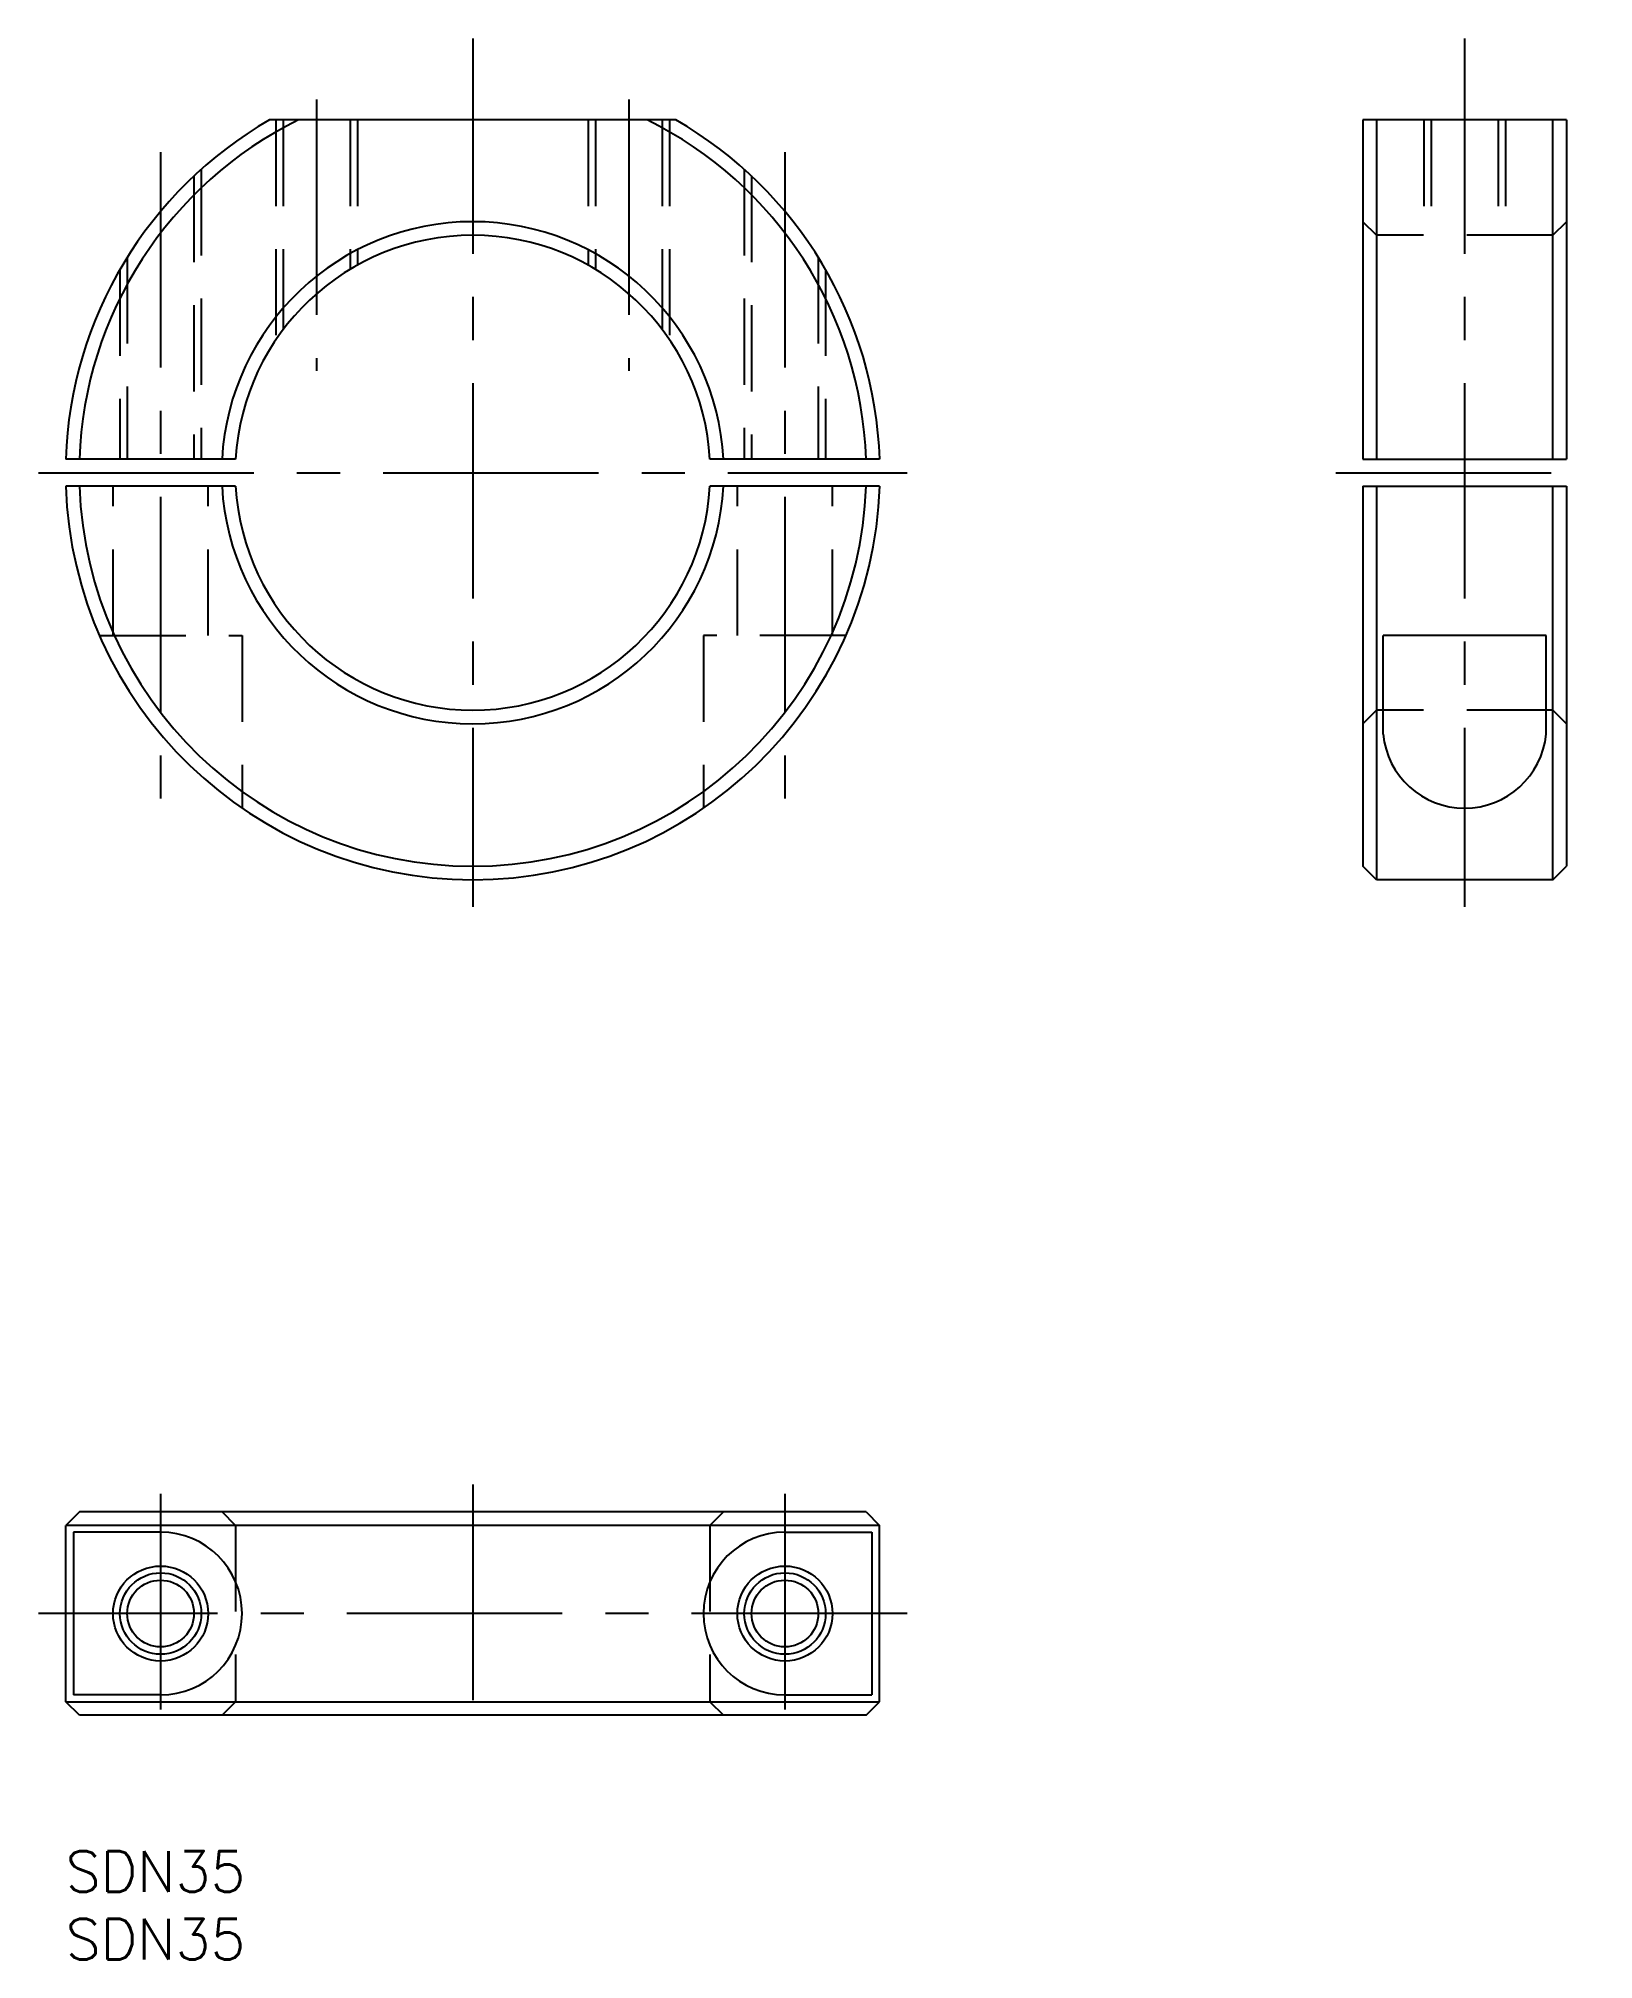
# Model space of a CAD drawing. Extents: x -2 to 113, y -8 to 134.
import ezdxf

# ---------------------------------------------------------------- set-up
doc = ezdxf.new("R2010")
doc.units = 0
doc.header["$LTSCALE"] = 0.5
doc.linetypes.add('CENTER', pattern=[50.8, 31.75, -6.35, 6.35, -6.35])
doc.linetypes.add('DASHED', pattern=[19.05, 12.7, -6.35])
for name, color, linetype in [('MSM_CENTER', 1, 'CENTER'), ('MSM_CONTINUOUS', 7, 'CONTINUOUS'), ('MSM_DASHED', 4, 'DASHED'), ('MSM_NARROW', 5, 'CONTINUOUS'), ('MSM_PART_NUMBER', 7, 'CONTINUOUS')]:
    doc.layers.add(name, color=color, linetype=linetype)
doc.styles.get("Standard").update_dxf_attribs({"font": 'txt.shx', "height": 3, "bigfont": 'bigfont.shx'})

# ---------------------------------------------------------------- blocks, each defined once
blk = doc.blocks.new('*U1')
at = {"layer": 'MSM_PART_NUMBER'}
blk.add_text('SDN35', height=3, dxfattribs=at).set_placement((0, -3))
blk = doc.blocks.new('*U2')
at = {"layer": 'MSM_PART_NUMBER'}
blk.add_text('SDN35', height=3, dxfattribs=at).set_placement((0, -8))

msp = doc.modelspace()

# ---------------------------------------------------------------- linework, layer by layer
at = {"layer": 'MSM_CENTER'}
for p, q in [((29.99, 133.57), (29.99, 69.57)), ((103.07, 133.57), (103.07, 69.57)), ((18.49, 129.07), (18.49, 109.07)), ((41.49, 129.07), (41.49, 109.07)), ((6.99, 125.19), (6.99, 75.02)), ((52.99, 125.19), (52.99, 75.02)), ((-2.01, 101.57), (61.99, 101.57)), ((93.57, 101.57), (112.57, 101.57)), ((29.99, 27), (29.99, 8)), ((6.99, 26.31), (6.99, 8.69)), ((52.99, 26.31), (52.99, 8.69)), ((61.99, 17.5), (-2.01, 17.5))]:
    msp.add_line(p, q, dxfattribs=at)
at = {"layer": 'MSM_CONTINUOUS'}
for p, q in [((44.96, 127.57), (15.02, 127.57)), ((95.57, 127.57), (95.57, 102.57)), ((110.57, 127.57), (95.57, 127.57)), ((96.57, 127.57), (96.57, 102.57)), ((109.57, 102.57), (109.57, 127.57)), ((110.57, 127.57), (110.57, 102.57)), ((12.52, 102.57), (0.01, 102.57)), ((59.97, 102.57), (47.46, 102.57)), ((95.57, 102.57), (110.57, 102.57)), ((12.52, 100.57), (0.01, 100.57)), ((59.97, 100.57), (47.46, 100.57)), ((95.57, 100.57), (95.57, 72.57)), ((95.57, 100.57), (110.57, 100.57)), ((96.57, 100.57), (96.57, 71.57)), ((109.57, 71.57), (109.57, 100.57)), ((110.57, 100.57), (110.57, 72.57)), ((109.07, 89.57), (97.07, 89.57)), ((97.07, 82.31), (97.07, 89.57)), ((109.07, 82.31), (109.07, 89.57)), ((96.57, 71.57), (95.57, 72.57)), ((109.57, 71.57), (110.57, 72.57)), ((109.57, 71.57), (96.57, 71.57)), ((1.01, 25), (0, 24)), ((58.97, 25), (1.01, 25)), ((58.97, 25), (59.97, 24)), ((0, 11), (0, 24)), ((59.97, 24), (0, 24)), ((6.99, 23.5), (0.58, 23.5)), ((0.58, 23.5), (0.58, 11.5)), ((52.99, 23.5), (59.4, 23.5)), ((59.4, 23.5), (59.4, 11.5)), ((59.97, 11), (59.97, 24)), ((6.99, 11.5), (0.58, 11.5)), ((52.99, 11.5), (59.4, 11.5)), ((1.01, 10), (0, 11)), ((0, 11), (59.97, 11)), ((58.97, 10), (1.01, 10)), ((58.97, 10), (59.97, 11))]:
    msp.add_line(p, q, dxfattribs=at)
for centre, radius in [((6.99, 17.5), 3.5), ((6.99, 17.5), 2.46), ((52.99, 17.5), 3.5), ((52.99, 17.5), 2.46)]:
    msp.add_circle(centre, radius, dxfattribs=at)
for centre, radius, start, end in [((29.99, 101.57), 30, 119.9264, 178.0898), ((29.99, 101.57), 29, 116.2916, 178.0239), ((29.99, 101.57), 29, 1.9761, 63.7084), ((29.99, 101.57), 30, 1.9102, 60.0736), ((29.99, 101.57), 18.5, 3.0986, 176.9014), ((29.99, 101.57), 17.5, 3.2758, 176.7242), ((29.99, 101.57), 30, 181.9102, 358.0898), ((29.99, 101.57), 29, 181.9761, 358.0239), ((29.99, 101.57), 18.5, 183.0986, 356.9014), ((29.99, 101.57), 17.5, 183.2758, 356.7242), ((103.07, 82.88), 6.03, 185.4264, 354.5736), ((6.99, 17.5), 6, 270, 90), ((52.99, 17.5), 6, 90, 270)]:
    msp.add_arc(centre, radius, start, end, dxfattribs=at)
at = {"layer": 'MSM_DASHED'}
for p, q in [((15.49, 127.57), (15.49, 111.37)), ((16.03, 127.57), (16.03, 112.13)), ((20.95, 127.57), (20.95, 116.56)), ((21.49, 127.57), (21.49, 116.87)), ((38.49, 127.57), (38.49, 116.87)), ((39.03, 127.57), (39.03, 116.56)), ((43.95, 127.57), (43.95, 112.13)), ((44.49, 127.57), (44.49, 111.37)), ((100.07, 127.57), (100.07, 119.07)), ((100.61, 127.57), (100.61, 119.07)), ((105.53, 127.57), (105.53, 119.07)), ((106.07, 127.57), (106.07, 119.07)), ((9.45, 123.44), (9.45, 102.57)), ((9.99, 123.93), (9.99, 102.57)), ((49.99, 123.93), (49.99, 102.57)), ((50.53, 123.44), (50.53, 102.57)), ((96.57, 119.07), (95.57, 120.07)), ((109.57, 119.07), (96.57, 119.07)), ((109.57, 119.07), (110.57, 120.07)), ((3.99, 116.54), (3.99, 102.57)), ((4.53, 117.44), (4.53, 102.57)), ((55.45, 117.44), (55.45, 102.57)), ((55.99, 116.54), (55.99, 102.57)), ((3.49, 89.57), (3.49, 100.57)), ((10.49, 89.57), (10.49, 100.57)), ((49.49, 89.57), (49.49, 100.57)), ((56.49, 89.57), (56.49, 100.57)), ((2.5, 89.57), (12.99, 89.57)), ((12.99, 89.57), (12.99, 76.86)), ((57.49, 89.57), (46.99, 89.57)), ((46.99, 89.57), (46.99, 76.86)), ((96.57, 84.07), (95.57, 83.07)), ((109.57, 84.07), (96.57, 84.07)), ((109.57, 84.07), (110.57, 83.07)), ((12.52, 24), (11.52, 25)), ((47.46, 24), (48.46, 25)), ((12.52, 24), (12.52, 11)), ((47.46, 24), (47.46, 11)), ((12.52, 11), (11.52, 10)), ((47.46, 11), (48.46, 10))]:
    msp.add_line(p, q, dxfattribs=at)
at = {"layer": 'MSM_NARROW'}
for centre in [(6.99, 17.5), (52.99, 17.5)]:
    msp.add_circle(centre, 3, dxfattribs=at)

# ---------------------------------------------------------------- block references
at = {"layer": 'MSM_CONTINUOUS'}
for name in ['*U1', '*U2']:
    msp.add_blockref(name, (0, 0), dxfattribs=at)

doc.saveas('drawing.dxf')
